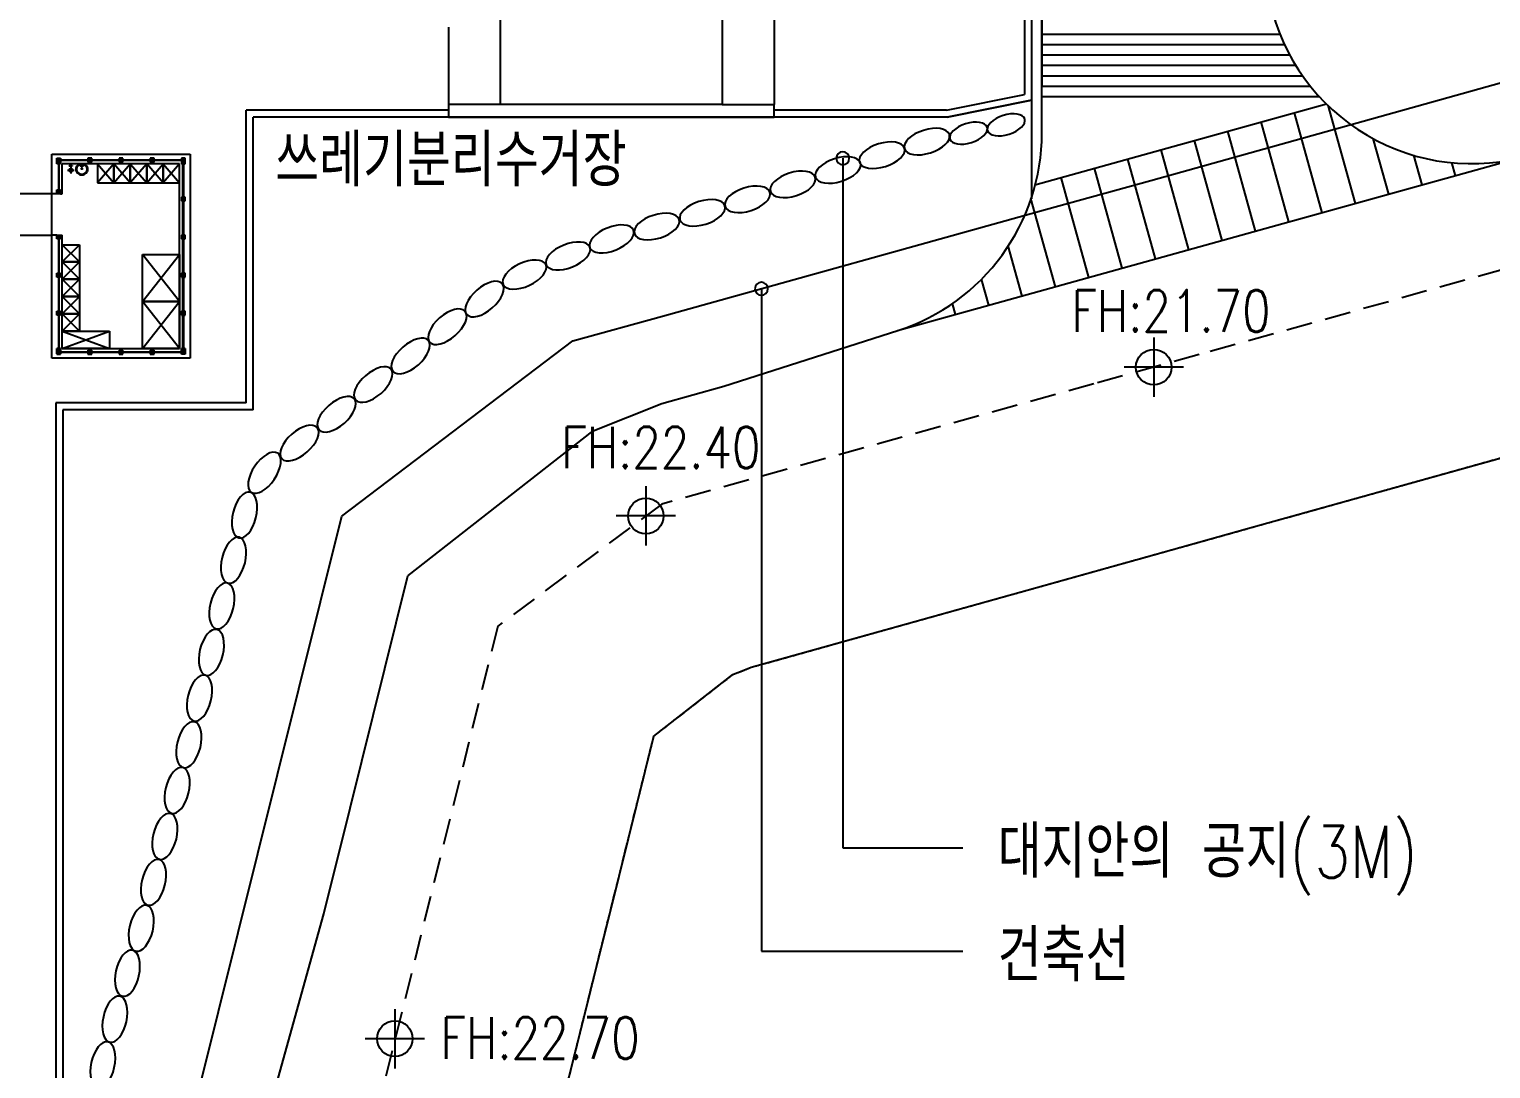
# Model space of a CAD drawing. Header units: millimetres. Extents: x 1145859089 to 1147511753, y -1047484727 to -1047247487.
# Drawn here: x 1146350803 to 1146393049, y -1047411618 to -1047381567 of the extents above; entities that cross this region are included whole.
import ezdxf
from ezdxf.xclip import XClip

# ---------------------------------------------------------------- set-up
doc = ezdxf.new("R2010")
doc.units = ezdxf.units.MM
doc.header["$LTSCALE"] = 100
doc.header["$MEASUREMENT"] = 0
doc.header["$XCLIPFRAME"] = 2
for name, pattern in [('CENTERX2', [4, 2.5, -0.5, 0.5, -0.5]), ('단지배치도$0$HID', [2.3, 1.5, -0.8]), ('단지배치도$0$PHANTOM', [2.5, 1.25, -0.25, 0.25, -0.25, 0.25, -0.25])]:
    doc.linetypes.add(name, pattern=pattern)
doc.layers.get('0').update_dxf_attribs({"linetype": 'CONTINUOUS'})
for name, color, linetype in [('L-지중매입', 3, 'CENTERX2'), ('XREF', 135, 'CONTINUOUS'), ('단지배치도$0$S240910', 33, 'CONTINUOUS'), ('단지배치도$0$W240910', 135, 'CONTINUOUS')]:
    doc.layers.add(name, color=color, linetype=linetype)
doc.styles.add('단지배치도$0$WS1', font='romans.shx', dxfattribs={"width": 0.8, "bigfont": 'whgtxt.shx'})

# ---------------------------------------------------------------- blocks, each defined once
blk = doc.blocks.new('단지배치도$0$zw$9902')
at = {"layer": '단지배치도$0$W240910'}
for p, q in [((102160, 2660, 0), (102160, -12370, 0)), ((103660, 2660, 0), (103660, -12370, 0)), ((110900, -8640, 1673713), (110900, -12088, 1673713)), ((95750, -12370, 0), (95750, -8880, 0)), ((111400, -13195), (111400, -9090)), ((94250, -10135, 0), (94250, -12370, 0)), ((114548, -14567), (129972, -10260)), ((111100, -11911), (111100, -15104)), ((88400, -21000), (88400, -12540)), ((95750, -12370, 0), (94250, -12370, 0)), ((94250, -12370, 0), (94250, -12740, 0)), ((102160, -12370, 0), (95750, -12370, 0)), ((102160, -12370, 0), (103660, -12370, 0)), ((103660, -12740, 0), (103660, -12370, 0)), ((88600, -21200), (88600, -12740)), ((94250, -12740, 0), (103660, -12740, 0)), ((82781, -19706, 0), (82781, -13806, 0)), ((82781, -13806, 0), (86781, -13806, 0)), ((82926, -14086, 0), (82926, -13926, 0)), ((82926, -13926, 0), (83036, -13926, 0)), ((82929, -14083, 0), (82929, -13929, 0)), ((82929, -13929, 0), (83033, -13929, 0)), ((83033, -13929, 0), (83033, -13966, 0)), ((83036, -13926, 0), (83036, -13969, 0)), ((83936, -13926, 0), (83826, -13926, 0)), ((83826, -13926, 0), (83826, -13969, 0)), ((83933, -13929, 0), (83829, -13929, 0)), ((83829, -13929, 0), (83829, -13966, 0)), ((83933, -13966, 0), (83933, -13929, 0)), ((83936, -13969, 0), (83936, -13926, 0)), ((84836, -13926, 0), (84726, -13926, 0)), ((84726, -13926, 0), (84726, -13969, 0)), ((84833, -13929, 0), (84729, -13929, 0)), ((84729, -13929, 0), (84729, -13966, 0)), ((84833, -13966, 0), (84833, -13929, 0)), ((84836, -13969, 0), (84836, -13926, 0)), ((85736, -13926, 0), (85626, -13926, 0)), ((85626, -13926, 0), (85626, -13969, 0)), ((85733, -13929, 0), (85629, -13929, 0)), ((85629, -13929, 0), (85629, -13966, 0)), ((85733, -13966, 0), (85733, -13929, 0)), ((85736, -13969, 0), (85736, -13926, 0)), ((86636, -13926, 0), (86526, -13926, 0)), ((86526, -13926, 0), (86526, -13969, 0)), ((86633, -13929, 0), (86529, -13929, 0)), ((86529, -13929, 0), (86529, -13966, 0)), ((86633, -14083, 0), (86633, -13929, 0)), ((86636, -14086, 0), (86636, -13926, 0)), ((86781, -13806, 0), (86781, -19706, 0)), ((105645, -13929), (105645, -33858)), ((82968, -14086, 0), (82926, -14086, 0)), ((82965, -14083, 0), (82929, -14083, 0)), ((83006, -13956, 0), (82956, -13956, 0)), ((82956, -13956, 0), (82956, -14056, 0)), ((82956, -14056, 0), (83006, -14056, 0)), ((83003, -13960, 0), (82959, -13960, 0)), ((82959, -13960, 0), (82959, -14053, 0)), ((82959, -14053, 0), (83003, -13960, 0)), ((82959, -13960, 0), (83003, -14053, 0)), ((82959, -14053, 0), (83003, -14053, 0)), ((82996, -14056, 0), (82965, -14056, 0)), ((82965, -14056, 0), (82965, -14083, 0)), ((82993, -14059, 0), (82968, -14059, 0)), ((82968, -14059, 0), (82968, -14086, 0)), ((82991, -14059, 0), (82971, -14059, 0)), ((82971, -14059, 0), (82971, -14868, 0)), ((82991, -14868, 0), (82991, -14059, 0)), ((82993, -14086, 0), (82993, -14059, 0)), ((83036, -14086, 0), (82993, -14086, 0)), ((82996, -14083, 0), (82996, -14056, 0)), ((83033, -14083, 0), (82996, -14083, 0)), ((83003, -14053, 0), (83003, -13960, 0)), ((83006, -14056, 0), (83006, -13956, 0)), ((83033, -13966, 0), (83006, -13966, 0)), ((83006, -13966, 0), (83006, -13997, 0)), ((83006, -13997, 0), (83033, -13997, 0)), ((83036, -13969, 0), (83009, -13969, 0)), ((83009, -13969, 0), (83009, -13994, 0)), ((83009, -13991, 0), (83009, -13971, 0)), ((83009, -13971, 0), (83853, -13971, 0)), ((83853, -13991, 0), (83009, -13991, 0)), ((83009, -13994, 0), (83036, -13994, 0)), ((83033, -13997, 0), (83033, -14083, 0)), ((83036, -13994, 0), (83036, -14086, 0)), ((86476, -14086, 0), (83086, -14086, 0)), ((83086, -14951, 0), (83086, -14086, 0)), ((83231, -14271, 0), (83431, -14271, 0)), ((83291, -14156, 0), (83291, -14136, 0)), ((83291, -14136, 0), (83316, -14136, 0)), ((83316, -14156, 0), (83291, -14156, 0)), ((83316, -14136, 0), (83316, -14086, 0)), ((83316, -14086, 0), (83346, -14086, 0)), ((83316, -14171, 0), (83316, -14156, 0)), ((83346, -14171, 0), (83316, -14171, 0)), ((83331, -14171, 0), (83331, -14371, 0)), ((83346, -14086, 0), (83346, -14136, 0)), ((83346, -14136, 0), (83371, -14136, 0)), ((83371, -14156, 0), (83346, -14156, 0)), ((83346, -14156, 0), (83346, -14171, 0)), ((83371, -14136, 0), (83371, -14156, 0)), ((83610, -14156, 0), (83610, -14136, 0)), ((83610, -14136, 0), (83635, -14136, 0)), ((83635, -14156, 0), (83610, -14156, 0)), ((83635, -14136, 0), (83635, -14086, 0)), ((83635, -14086, 0), (83665, -14086, 0)), ((83635, -14171, 0), (83635, -14156, 0)), ((83665, -14171, 0), (83635, -14171, 0)), ((83665, -14086, 0), (83665, -14136, 0)), ((83665, -14136, 0), (83690, -14136, 0)), ((83690, -14156, 0), (83665, -14156, 0)), ((83665, -14156, 0), (83665, -14171, 0)), ((83690, -14136, 0), (83690, -14156, 0)), ((83826, -13969, 0), (83853, -13969, 0)), ((83853, -13994, 0), (83826, -13994, 0)), ((83826, -13994, 0), (83826, -14036, 0)), ((83826, -14036, 0), (83936, -14036, 0)), ((83829, -13966, 0), (83856, -13966, 0)), ((83856, -13997, 0), (83829, -13997, 0)), ((83829, -13997, 0), (83829, -14033, 0)), ((83829, -14033, 0), (83933, -14033, 0)), ((83853, -13969, 0), (83853, -13994, 0)), ((83906, -13956, 0), (83856, -13956, 0)), ((83856, -13956, 0), (83856, -14006, 0)), ((83856, -13966, 0), (83856, -13997, 0)), ((83856, -14006, 0), (83906, -14006, 0)), ((83904, -13959, 0), (83858, -13959, 0)), ((83858, -13959, 0), (83858, -14004, 0)), ((83904, -14004, 0), (83858, -13959, 0)), ((83858, -14004, 0), (83904, -13959, 0)), ((83858, -14004, 0), (83904, -14004, 0)), ((83904, -14004, 0), (83904, -13959, 0)), ((83906, -14006, 0), (83906, -13956, 0)), ((83906, -13997, 0), (83906, -13966, 0)), ((83906, -13966, 0), (83933, -13966, 0)), ((83933, -13997, 0), (83906, -13997, 0)), ((83909, -13969, 0), (83936, -13969, 0)), ((83909, -13994, 0), (83909, -13969, 0)), ((83909, -13971, 0), (84753, -13971, 0)), ((84753, -13991, 0), (83909, -13991, 0)), ((83936, -13994, 0), (83909, -13994, 0)), ((83933, -14033, 0), (83933, -13997, 0)), ((83936, -14036, 0), (83936, -13994, 0)), ((84101, -14086, 0), (84101, -14636, 0)), ((84576, -14086, 0), (84101, -14086, 0)), ((84101, -14086, 0), (84576, -14636, 0)), ((84576, -14086, 0), (84101, -14636, 0)), ((84576, -14086, 0), (84576, -14636, 0)), ((85051, -14086, 0), (84576, -14086, 0)), ((84576, -14636, 0), (84576, -14086, 0)), ((84576, -14636, 0), (85051, -14086, 0)), ((85051, -14636, 0), (84576, -14086, 0)), ((84726, -13969, 0), (84753, -13969, 0)), ((84753, -13994, 0), (84726, -13994, 0)), ((84726, -13994, 0), (84726, -14036, 0)), ((84726, -14036, 0), (84836, -14036, 0)), ((84729, -13966, 0), (84756, -13966, 0)), ((84756, -13997, 0), (84729, -13997, 0)), ((84729, -13997, 0), (84729, -14033, 0)), ((84729, -14033, 0), (84833, -14033, 0)), ((84753, -13969, 0), (84753, -13994, 0)), ((84753, -13971, 0), (84753, -13991, 0)), ((84806, -13956, 0), (84756, -13956, 0)), ((84756, -13956, 0), (84756, -14006, 0)), ((84756, -13966, 0), (84756, -13997, 0)), ((84756, -14006, 0), (84806, -14006, 0)), ((84804, -13959, 0), (84758, -13959, 0)), ((84758, -13959, 0), (84758, -14004, 0)), ((84804, -14004, 0), (84758, -13959, 0)), ((84758, -14004, 0), (84804, -13959, 0)), ((84758, -14004, 0), (84804, -14004, 0)), ((84804, -14004, 0), (84804, -13959, 0)), ((84806, -14006, 0), (84806, -13956, 0)), ((84806, -13997, 0), (84806, -13966, 0)), ((84806, -13966, 0), (84833, -13966, 0)), ((84833, -13997, 0), (84806, -13997, 0)), ((84809, -13969, 0), (84836, -13969, 0)), ((84809, -13994, 0), (84809, -13969, 0)), ((84809, -13991, 0), (84809, -13971, 0)), ((84809, -13971, 0), (85653, -13971, 0)), ((85653, -13991, 0), (84809, -13991, 0)), ((84836, -13994, 0), (84809, -13994, 0)), ((84833, -14033, 0), (84833, -13997, 0)), ((84836, -14036, 0), (84836, -13994, 0)), ((85051, -14086, 0), (85051, -14636, 0)), ((85526, -14086, 0), (85051, -14086, 0)), ((85051, -14636, 0), (85051, -14086, 0)), ((85051, -14086, 0), (85526, -14636, 0)), ((85526, -14086, 0), (85051, -14636, 0)), ((85526, -14636, 0), (85526, -14086, 0)), ((85526, -14086, 0), (85526, -14636, 0)), ((86001, -14086, 0), (85526, -14086, 0)), ((85526, -14636, 0), (86001, -14086, 0)), ((86001, -14636, 0), (85526, -14086, 0)), ((85626, -13969, 0), (85653, -13969, 0)), ((85653, -13994, 0), (85626, -13994, 0)), ((85626, -13994, 0), (85626, -14036, 0)), ((85626, -14036, 0), (85736, -14036, 0)), ((85629, -13966, 0), (85656, -13966, 0)), ((85656, -13997, 0), (85629, -13997, 0)), ((85629, -13997, 0), (85629, -14033, 0)), ((85629, -14033, 0), (85733, -14033, 0)), ((85653, -13969, 0), (85653, -13994, 0)), ((85653, -13971, 0), (85653, -13991, 0)), ((85706, -13956, 0), (85656, -13956, 0)), ((85656, -13956, 0), (85656, -14006, 0)), ((85656, -13966, 0), (85656, -13997, 0)), ((85656, -14006, 0), (85706, -14006, 0)), ((85704, -13959, 0), (85658, -13959, 0)), ((85658, -13959, 0), (85658, -14004, 0)), ((85704, -14004, 0), (85658, -13959, 0)), ((85658, -14004, 0), (85704, -13959, 0)), ((85658, -14004, 0), (85704, -14004, 0)), ((85704, -14004, 0), (85704, -13959, 0)), ((85706, -14006, 0), (85706, -13956, 0)), ((85706, -13997, 0), (85706, -13966, 0)), ((85706, -13966, 0), (85733, -13966, 0)), ((85733, -13997, 0), (85706, -13997, 0)), ((85709, -13969, 0), (85736, -13969, 0)), ((85709, -13994, 0), (85709, -13969, 0)), ((85709, -13991, 0), (85709, -13971, 0)), ((85709, -13971, 0), (86553, -13971, 0)), ((86553, -13991, 0), (85709, -13991, 0)), ((85736, -13994, 0), (85709, -13994, 0)), ((85733, -14033, 0), (85733, -13997, 0)), ((85736, -14036, 0), (85736, -13994, 0)), ((86001, -14636, 0), (86001, -14086, 0)), ((86001, -14086, 0), (86001, -14636, 0)), ((86476, -14086, 0), (86001, -14086, 0)), ((86001, -14086, 0), (86476, -14636, 0)), ((86476, -14086, 0), (86001, -14636, 0)), ((86476, -19426, 0), (86476, -14086, 0)), ((86476, -14636, 0), (86476, -14086, 0)), ((86526, -13969, 0), (86553, -13969, 0)), ((86553, -13994, 0), (86526, -13994, 0)), ((86526, -13994, 0), (86526, -14086, 0)), ((86526, -14086, 0), (86568, -14086, 0)), ((86529, -13966, 0), (86556, -13966, 0)), ((86556, -13997, 0), (86529, -13997, 0)), ((86529, -13997, 0), (86529, -14083, 0)), ((86529, -14083, 0), (86565, -14083, 0)), ((86553, -13969, 0), (86553, -13994, 0)), ((86553, -13971, 0), (86553, -13991, 0)), ((86556, -14056, 0), (86556, -13956, 0)), ((86556, -13956, 0), (86606, -13956, 0)), ((86556, -13966, 0), (86556, -13997, 0)), ((86606, -14056, 0), (86556, -14056, 0)), ((86559, -14053, 0), (86559, -13960, 0)), ((86559, -13960, 0), (86603, -13960, 0)), ((86603, -14053, 0), (86559, -13960, 0)), ((86603, -13960, 0), (86559, -14053, 0)), ((86603, -14053, 0), (86559, -14053, 0)), ((86565, -14083, 0), (86565, -14056, 0)), ((86565, -14056, 0), (86596, -14056, 0)), ((86568, -14086, 0), (86568, -14059, 0)), ((86568, -14059, 0), (86593, -14059, 0)), ((86571, -14059, 0), (86591, -14059, 0)), ((86571, -15078, 0), (86571, -14059, 0)), ((86591, -14059, 0), (86591, -15078, 0)), ((86593, -14059, 0), (86593, -14086, 0)), ((86593, -14086, 0), (86636, -14086, 0)), ((86596, -14056, 0), (86596, -14083, 0)), ((86596, -14083, 0), (86633, -14083, 0)), ((86603, -13960, 0), (86603, -14053, 0)), ((86606, -13956, 0), (86606, -14056, 0)), ((84101, -14636, 0), (84576, -14636, 0)), ((84576, -14636, 0), (85051, -14636, 0)), ((85051, -14636, 0), (85526, -14636, 0)), ((85526, -14636, 0), (86001, -14636, 0)), ((86001, -14636, 0), (86476, -14636, 0)), ((111504, -15411), (114548, -14567)), ((82926, -14951, 0), (82781, -14951, 0)), ((82926, -14951, 0), (82926, -14841, 0)), ((82926, -14841, 0), (82968, -14841, 0)), ((82968, -14951, 0), (82926, -14951, 0)), ((82929, -14948, 0), (82929, -14844, 0)), ((82929, -14844, 0), (82965, -14844, 0)), ((82965, -14948, 0), (82929, -14948, 0)), ((82956, -14921, 0), (82956, -14871, 0)), ((82956, -14871, 0), (83006, -14871, 0)), ((83006, -14921, 0), (82956, -14921, 0)), ((82958, -14919, 0), (82958, -14874, 0)), ((82958, -14874, 0), (83004, -14874, 0)), ((83004, -14919, 0), (82958, -14874, 0)), ((83004, -14874, 0), (82958, -14919, 0)), ((83004, -14919, 0), (82958, -14919, 0)), ((82965, -14844, 0), (82965, -14871, 0)), ((82965, -14871, 0), (82996, -14871, 0)), ((82996, -14948, 0), (82965, -14948, 0)), ((82968, -14841, 0), (82968, -14868, 0)), ((82968, -14868, 0), (82993, -14868, 0)), ((82993, -14951, 0), (82968, -14951, 0)), ((82971, -14868, 0), (82991, -14868, 0)), ((82993, -14868, 0), (82993, -14841, 0)), ((82993, -14841, 0), (83036, -14841, 0)), ((83036, -14951, 0), (82993, -14951, 0)), ((82996, -14871, 0), (82996, -14844, 0)), ((82996, -14844, 0), (83033, -14844, 0)), ((83033, -14948, 0), (82996, -14948, 0)), ((83004, -14874, 0), (83004, -14919, 0)), ((83006, -14871, 0), (83006, -14921, 0)), ((83033, -14844, 0), (83033, -14948, 0)), ((83036, -14841, 0), (83036, -14951, 0)), ((83036, -14951, 0), (83086, -14951, 0)), ((86568, -15051, 0), (86526, -15051, 0)), ((86526, -15051, 0), (86526, -15161, 0)), ((86526, -15161, 0), (86568, -15161, 0)), ((86565, -15054, 0), (86529, -15054, 0)), ((86529, -15054, 0), (86529, -15158, 0)), ((86529, -15158, 0), (86565, -15158, 0)), ((86606, -15081, 0), (86556, -15081, 0)), ((86556, -15081, 0), (86556, -15131, 0)), ((86556, -15131, 0), (86606, -15131, 0)), ((86604, -15084, 0), (86558, -15084, 0)), ((86558, -15084, 0), (86558, -15129, 0)), ((86558, -15129, 0), (86604, -15084, 0)), ((86558, -15084, 0), (86604, -15129, 0)), ((86558, -15129, 0), (86604, -15129, 0)), ((86565, -15081, 0), (86565, -15054, 0)), ((86596, -15081, 0), (86565, -15081, 0)), ((86565, -15158, 0), (86565, -15131, 0)), ((86565, -15131, 0), (86596, -15131, 0)), ((86568, -15078, 0), (86568, -15051, 0)), ((86593, -15078, 0), (86568, -15078, 0)), ((86568, -15161, 0), (86568, -15134, 0)), ((86568, -15134, 0), (86593, -15134, 0)), ((86591, -15078, 0), (86571, -15078, 0)), ((86571, -15134, 0), (86591, -15134, 0)), ((86571, -16178, 0), (86571, -15134, 0)), ((86591, -15134, 0), (86591, -16178, 0)), ((86636, -15051, 0), (86593, -15051, 0)), ((86593, -15051, 0), (86593, -15078, 0)), ((86593, -15134, 0), (86593, -15161, 0)), ((86593, -15161, 0), (86636, -15161, 0)), ((86633, -15054, 0), (86596, -15054, 0)), ((86596, -15054, 0), (86596, -15081, 0)), ((86596, -15131, 0), (86596, -15158, 0)), ((86596, -15158, 0), (86633, -15158, 0)), ((86604, -15129, 0), (86604, -15084, 0)), ((86606, -15131, 0), (86606, -15081, 0)), ((86633, -15158, 0), (86633, -15054, 0)), ((86636, -15161, 0), (86636, -15051, 0)), ((100438, -18494), (111504, -15411)), ((82926, -16151, 0), (82781, -16151, 0)), ((82926, -16261, 0), (82926, -16151, 0)), ((82926, -16151, 0), (82968, -16151, 0)), ((82968, -16261, 0), (82926, -16261, 0)), ((82929, -16258, 0), (82929, -16154, 0)), ((82929, -16154, 0), (82965, -16154, 0)), ((82965, -16258, 0), (82929, -16258, 0)), ((82956, -16231, 0), (82956, -16181, 0)), ((82956, -16181, 0), (83006, -16181, 0)), ((83006, -16231, 0), (82956, -16231, 0)), ((82958, -16229, 0), (82958, -16184, 0)), ((82958, -16184, 0), (83004, -16184, 0)), ((83004, -16229, 0), (82958, -16184, 0)), ((83004, -16184, 0), (82958, -16229, 0)), ((83004, -16229, 0), (82958, -16229, 0)), ((82965, -16154, 0), (82996, -16154, 0)), ((82996, -16231, 0), (82965, -16231, 0)), ((82965, -16231, 0), (82965, -16258, 0)), ((82968, -16151, 0), (82993, -16151, 0)), ((82968, -16234, 0), (82968, -16261, 0)), ((82993, -16234, 0), (82968, -16234, 0)), ((82991, -16234, 0), (82971, -16234, 0)), ((82971, -16234, 0), (82971, -17278, 0)), ((82991, -17278, 0), (82991, -16234, 0)), ((82993, -16151, 0), (83036, -16151, 0)), ((82993, -16261, 0), (82993, -16234, 0)), ((83036, -16261, 0), (82993, -16261, 0)), ((82996, -16154, 0), (83033, -16154, 0)), ((82996, -16258, 0), (82996, -16231, 0)), ((83033, -16258, 0), (82996, -16258, 0)), ((83004, -16184, 0), (83004, -16229, 0)), ((83006, -16181, 0), (83006, -16231, 0)), ((83033, -16154, 0), (83033, -16258, 0)), ((83036, -16151, 0), (83036, -16261, 0)), ((83036, -16151, 0), (83086, -16151, 0)), ((83086, -19426, 0), (83086, -16151, 0)), ((83086, -16926, 0), (83086, -16426, 0)), ((83086, -16426, 0), (83586, -16426, 0)), ((83086, -16426, 0), (83586, -16926, 0)), ((83086, -16926, 0), (83586, -16426, 0)), ((83586, -16426, 0), (83586, -16926, 0)), ((86568, -16151, 0), (86526, -16151, 0)), ((86526, -16151, 0), (86526, -16261, 0)), ((86526, -16261, 0), (86568, -16261, 0)), ((86565, -16154, 0), (86529, -16154, 0)), ((86529, -16154, 0), (86529, -16258, 0)), ((86529, -16258, 0), (86565, -16258, 0)), ((86606, -16181, 0), (86556, -16181, 0)), ((86556, -16181, 0), (86556, -16231, 0)), ((86556, -16231, 0), (86606, -16231, 0)), ((86604, -16184, 0), (86558, -16184, 0)), ((86558, -16184, 0), (86558, -16229, 0)), ((86558, -16229, 0), (86604, -16184, 0)), ((86558, -16184, 0), (86604, -16229, 0)), ((86558, -16229, 0), (86604, -16229, 0)), ((86565, -16181, 0), (86565, -16154, 0)), ((86596, -16181, 0), (86565, -16181, 0)), ((86565, -16258, 0), (86565, -16231, 0)), ((86565, -16231, 0), (86596, -16231, 0)), ((86568, -16178, 0), (86568, -16151, 0)), ((86593, -16178, 0), (86568, -16178, 0)), ((86568, -16261, 0), (86568, -16234, 0)), ((86568, -16234, 0), (86593, -16234, 0)), ((86591, -16178, 0), (86571, -16178, 0)), ((86571, -16234, 0), (86591, -16234, 0)), ((86571, -17278, 0), (86571, -16234, 0)), ((86591, -16234, 0), (86591, -17278, 0)), ((86636, -16151, 0), (86593, -16151, 0)), ((86593, -16151, 0), (86593, -16178, 0)), ((86593, -16234, 0), (86593, -16261, 0)), ((86593, -16261, 0), (86636, -16261, 0)), ((86633, -16154, 0), (86596, -16154, 0)), ((86596, -16154, 0), (86596, -16181, 0)), ((86596, -16231, 0), (86596, -16258, 0)), ((86596, -16258, 0), (86633, -16258, 0)), ((86604, -16229, 0), (86604, -16184, 0)), ((86606, -16231, 0), (86606, -16181, 0)), ((86633, -16258, 0), (86633, -16154, 0)), ((86636, -16261, 0), (86636, -16151, 0)), ((85406, -16706, 0), (86476, -16706, 0)), ((85406, -18066, 0), (85406, -16706, 0)), ((86476, -16706, 0), (86476, -18066, 0)), ((82926, -17361, 0), (82926, -17251, 0)), ((82926, -17251, 0), (82968, -17251, 0)), ((82929, -17358, 0), (82929, -17254, 0)), ((82929, -17254, 0), (82965, -17254, 0)), ((82956, -17331, 0), (82956, -17281, 0)), ((82956, -17281, 0), (83006, -17281, 0)), ((82958, -17329, 0), (82958, -17284, 0)), ((82958, -17284, 0), (83004, -17284, 0)), ((83004, -17329, 0), (82958, -17284, 0)), ((83004, -17284, 0), (82958, -17329, 0)), ((82965, -17254, 0), (82965, -17281, 0)), ((82965, -17281, 0), (82996, -17281, 0)), ((82968, -17251, 0), (82968, -17278, 0)), ((82968, -17278, 0), (82993, -17278, 0)), ((82971, -17278, 0), (82991, -17278, 0)), ((82993, -17278, 0), (82993, -17251, 0)), ((82993, -17251, 0), (83036, -17251, 0)), ((82996, -17281, 0), (82996, -17254, 0)), ((82996, -17254, 0), (83033, -17254, 0)), ((83004, -17284, 0), (83004, -17329, 0)), ((83006, -17281, 0), (83006, -17331, 0)), ((83033, -17254, 0), (83033, -17358, 0)), ((83036, -17251, 0), (83036, -17361, 0)), ((83586, -16926, 0), (83086, -16926, 0)), ((83086, -17426, 0), (83086, -16926, 0)), ((83086, -16926, 0), (83586, -16926, 0)), ((83586, -16926, 0), (83086, -17426, 0)), ((83586, -17426, 0), (83086, -16926, 0)), ((83586, -16926, 0), (83586, -17426, 0)), ((86568, -17251, 0), (86526, -17251, 0)), ((86526, -17251, 0), (86526, -17361, 0)), ((86565, -17254, 0), (86529, -17254, 0)), ((86529, -17254, 0), (86529, -17358, 0)), ((86606, -17281, 0), (86556, -17281, 0)), ((86556, -17281, 0), (86556, -17331, 0)), ((86604, -17284, 0), (86558, -17284, 0)), ((86558, -17284, 0), (86558, -17329, 0)), ((86558, -17329, 0), (86604, -17284, 0)), ((86558, -17284, 0), (86604, -17329, 0)), ((86565, -17281, 0), (86565, -17254, 0)), ((86596, -17281, 0), (86565, -17281, 0)), ((86568, -17278, 0), (86568, -17251, 0)), ((86593, -17278, 0), (86568, -17278, 0)), ((86591, -17278, 0), (86571, -17278, 0)), ((86636, -17251, 0), (86593, -17251, 0)), ((86593, -17251, 0), (86593, -17278, 0)), ((86633, -17254, 0), (86596, -17254, 0)), ((86596, -17254, 0), (86596, -17281, 0)), ((86604, -17329, 0), (86604, -17284, 0)), ((86606, -17331, 0), (86606, -17281, 0)), ((86633, -17358, 0), (86633, -17254, 0)), ((86636, -17361, 0), (86636, -17251, 0)), ((82968, -17361, 0), (82926, -17361, 0)), ((82965, -17358, 0), (82929, -17358, 0)), ((83006, -17331, 0), (82956, -17331, 0)), ((83004, -17329, 0), (82958, -17329, 0)), ((82996, -17331, 0), (82965, -17331, 0)), ((82965, -17331, 0), (82965, -17358, 0)), ((82968, -17334, 0), (82968, -17361, 0)), ((82993, -17334, 0), (82968, -17334, 0)), ((82991, -17334, 0), (82971, -17334, 0)), ((82971, -17334, 0), (82971, -18378, 0)), ((82991, -18378, 0), (82991, -17334, 0)), ((82993, -17361, 0), (82993, -17334, 0)), ((83036, -17361, 0), (82993, -17361, 0)), ((82996, -17358, 0), (82996, -17331, 0)), ((83033, -17358, 0), (82996, -17358, 0)), ((83586, -17426, 0), (83086, -17426, 0)), ((83086, -17926, 0), (83086, -17426, 0)), ((83086, -17426, 0), (83586, -17426, 0)), ((83086, -17426, 0), (83586, -17926, 0)), ((83086, -17926, 0), (83586, -17426, 0)), ((83586, -17426, 0), (83586, -17926, 0)), ((86526, -17361, 0), (86568, -17361, 0)), ((86529, -17358, 0), (86565, -17358, 0)), ((86556, -17331, 0), (86606, -17331, 0)), ((86558, -17329, 0), (86604, -17329, 0)), ((86565, -17358, 0), (86565, -17331, 0)), ((86565, -17331, 0), (86596, -17331, 0)), ((86568, -17361, 0), (86568, -17334, 0)), ((86568, -17334, 0), (86593, -17334, 0)), ((86571, -17334, 0), (86591, -17334, 0)), ((86571, -18378, 0), (86571, -17334, 0)), ((86591, -17334, 0), (86591, -18378, 0)), ((86593, -17334, 0), (86593, -17361, 0)), ((86593, -17361, 0), (86636, -17361, 0)), ((86596, -17331, 0), (86596, -17358, 0)), ((86596, -17358, 0), (86633, -17358, 0)), ((103292, -17699), (103292, -36845)), ((83586, -17926, 0), (83086, -17926, 0)), ((83086, -18426, 0), (83086, -17926, 0)), ((83086, -17926, 0), (83586, -17926, 0)), ((83586, -17926, 0), (83086, -18426, 0)), ((83586, -18426, 0), (83086, -17926, 0)), ((83586, -17926, 0), (83586, -18426, 0)), ((86476, -18066, 0), (85406, -18066, 0)), ((85406, -18066, 0), (86476, -18066, 0)), ((85406, -19426, 0), (85406, -18066, 0)), ((86476, -18066, 0), (86476, -19426, 0)), ((82926, -18461, 0), (82926, -18351, 0)), ((82926, -18351, 0), (82968, -18351, 0)), ((82968, -18461, 0), (82926, -18461, 0)), ((82929, -18458, 0), (82929, -18354, 0)), ((82929, -18354, 0), (82965, -18354, 0)), ((82965, -18458, 0), (82929, -18458, 0)), ((82956, -18431, 0), (82956, -18381, 0)), ((82956, -18381, 0), (83006, -18381, 0)), ((83006, -18431, 0), (82956, -18431, 0)), ((82958, -18429, 0), (82958, -18384, 0)), ((82958, -18384, 0), (83004, -18384, 0)), ((83004, -18429, 0), (82958, -18384, 0)), ((83004, -18384, 0), (82958, -18429, 0)), ((83004, -18429, 0), (82958, -18429, 0)), ((82965, -18354, 0), (82965, -18381, 0)), ((82965, -18381, 0), (82996, -18381, 0)), ((82996, -18431, 0), (82965, -18431, 0)), ((82965, -18431, 0), (82965, -18458, 0)), ((82968, -18351, 0), (82968, -18378, 0)), ((82968, -18378, 0), (82993, -18378, 0)), ((82968, -18434, 0), (82968, -18461, 0)), ((82993, -18434, 0), (82968, -18434, 0)), ((82971, -18378, 0), (82991, -18378, 0)), ((82991, -18434, 0), (82971, -18434, 0)), ((82971, -18434, 0), (82971, -19448, 0)), ((82991, -19448, 0), (82991, -18434, 0)), ((82993, -18378, 0), (82993, -18351, 0)), ((82993, -18351, 0), (83036, -18351, 0)), ((82993, -18461, 0), (82993, -18434, 0)), ((83036, -18461, 0), (82993, -18461, 0)), ((82996, -18381, 0), (82996, -18354, 0)), ((82996, -18354, 0), (83033, -18354, 0)), ((82996, -18458, 0), (82996, -18431, 0)), ((83033, -18458, 0), (82996, -18458, 0)), ((83004, -18384, 0), (83004, -18429, 0)), ((83006, -18381, 0), (83006, -18431, 0)), ((83033, -18354, 0), (83033, -18458, 0)), ((83036, -18351, 0), (83036, -18461, 0)), ((83586, -18426, 0), (83086, -18426, 0)), ((83086, -18926, 0), (83086, -18426, 0)), ((83086, -18426, 0), (83586, -18426, 0)), ((83086, -18426, 0), (83586, -18926, 0)), ((83086, -18926, 0), (83586, -18426, 0)), ((83586, -18426, 0), (83586, -18926, 0)), ((86568, -18351, 0), (86526, -18351, 0)), ((86526, -18351, 0), (86526, -18461, 0)), ((86526, -18461, 0), (86568, -18461, 0)), ((86565, -18354, 0), (86529, -18354, 0)), ((86529, -18354, 0), (86529, -18458, 0)), ((86529, -18458, 0), (86565, -18458, 0)), ((86606, -18381, 0), (86556, -18381, 0)), ((86556, -18381, 0), (86556, -18431, 0)), ((86556, -18431, 0), (86606, -18431, 0)), ((86604, -18384, 0), (86558, -18384, 0)), ((86558, -18384, 0), (86558, -18429, 0)), ((86558, -18429, 0), (86604, -18384, 0)), ((86558, -18384, 0), (86604, -18429, 0)), ((86558, -18429, 0), (86604, -18429, 0)), ((86565, -18381, 0), (86565, -18354, 0)), ((86596, -18381, 0), (86565, -18381, 0)), ((86565, -18458, 0), (86565, -18431, 0)), ((86565, -18431, 0), (86596, -18431, 0)), ((86568, -18378, 0), (86568, -18351, 0)), ((86593, -18378, 0), (86568, -18378, 0)), ((86568, -18461, 0), (86568, -18434, 0)), ((86568, -18434, 0), (86593, -18434, 0)), ((86591, -18378, 0), (86571, -18378, 0)), ((86571, -18434, 0), (86591, -18434, 0)), ((86571, -19448, 0), (86571, -18434, 0)), ((86591, -18434, 0), (86591, -19448, 0)), ((86636, -18351, 0), (86593, -18351, 0)), ((86593, -18351, 0), (86593, -18378, 0)), ((86593, -18434, 0), (86593, -18461, 0)), ((86593, -18461, 0), (86636, -18461, 0)), ((86633, -18354, 0), (86596, -18354, 0)), ((86596, -18354, 0), (86596, -18381, 0)), ((86596, -18431, 0), (86596, -18458, 0)), ((86596, -18458, 0), (86633, -18458, 0)), ((86604, -18429, 0), (86604, -18384, 0)), ((86606, -18431, 0), (86606, -18381, 0)), ((86633, -18458, 0), (86633, -18354, 0)), ((86636, -18461, 0), (86636, -18351, 0)), ((97838, -19202), (100438, -18494)), ((83586, -18926, 0), (83086, -18926, 0)), ((83086, -19426, 0), (83086, -18926, 0)), ((83086, -18926, 0), (84446, -18926, 0)), ((84446, -18926, 0), (84446, -19426, 0)), ((102208, -20519), (107232, -18908)), ((82968, -19426, 0), (82926, -19426, 0)), ((82926, -19426, 0), (82926, -19586, 0)), ((82929, -19583, 0), (82929, -19429, 0)), ((82929, -19429, 0), (82965, -19429, 0)), ((82965, -19429, 0), (82965, -19456, 0)), ((82968, -19453, 0), (82968, -19426, 0)), ((83036, -19426, 0), (82993, -19426, 0)), ((82993, -19426, 0), (82993, -19453, 0)), ((82996, -19456, 0), (82996, -19429, 0)), ((82996, -19429, 0), (83033, -19429, 0)), ((83033, -19429, 0), (83033, -19516, 0)), ((83036, -19519, 0), (83036, -19426, 0)), ((83086, -19426, 0), (86476, -19426, 0)), ((84446, -19426, 0), (83086, -19426, 0)), ((86476, -19426, 0), (85406, -19426, 0)), ((86526, -19519, 0), (86526, -19426, 0)), ((86526, -19426, 0), (86568, -19426, 0)), ((86565, -19429, 0), (86529, -19429, 0)), ((86529, -19429, 0), (86529, -19516, 0)), ((86565, -19456, 0), (86565, -19429, 0)), ((86568, -19426, 0), (86568, -19453, 0)), ((86593, -19453, 0), (86593, -19426, 0)), ((86593, -19426, 0), (86636, -19426, 0)), ((86633, -19429, 0), (86596, -19429, 0)), ((86596, -19429, 0), (86596, -19456, 0)), ((86633, -19583, 0), (86633, -19429, 0)), ((86636, -19426, 0), (86636, -19586, 0)), ((91163, -24270), (97838, -19202)), ((114633, -19109), (114633, -20823)), ((86781, -19706, 0), (82781, -19706, 0)), ((82926, -19586, 0), (83036, -19586, 0)), ((83033, -19583, 0), (82929, -19583, 0)), ((82956, -19556, 0), (82956, -19456, 0)), ((82956, -19456, 0), (83006, -19456, 0)), ((83006, -19556, 0), (82956, -19556, 0)), ((82959, -19553, 0), (82959, -19460, 0)), ((82959, -19460, 0), (83003, -19460, 0)), ((82959, -19460, 0), (83003, -19553, 0)), ((82959, -19553, 0), (83003, -19460, 0)), ((83003, -19553, 0), (82959, -19553, 0)), ((82965, -19456, 0), (82996, -19456, 0)), ((82993, -19453, 0), (82968, -19453, 0)), ((82971, -19448, 0), (82991, -19448, 0)), ((83003, -19460, 0), (83003, -19553, 0)), ((83006, -19456, 0), (83006, -19556, 0)), ((83033, -19516, 0), (83006, -19516, 0)), ((83006, -19516, 0), (83006, -19547, 0)), ((83006, -19547, 0), (83033, -19547, 0)), ((83009, -19544, 0), (83009, -19519, 0)), ((83009, -19519, 0), (83036, -19519, 0)), ((83009, -19541, 0), (83009, -19521, 0)), ((83009, -19521, 0), (83853, -19521, 0)), ((83853, -19541, 0), (83009, -19541, 0)), ((83036, -19544, 0), (83009, -19544, 0)), ((83033, -19547, 0), (83033, -19583, 0)), ((83036, -19586, 0), (83036, -19544, 0)), ((83936, -19476, 0), (83826, -19476, 0)), ((83826, -19476, 0), (83826, -19519, 0)), ((83826, -19519, 0), (83853, -19519, 0)), ((83853, -19544, 0), (83826, -19544, 0)), ((83826, -19544, 0), (83826, -19586, 0)), ((83826, -19586, 0), (83936, -19586, 0)), ((83933, -19479, 0), (83829, -19479, 0)), ((83829, -19479, 0), (83829, -19516, 0)), ((83829, -19516, 0), (83856, -19516, 0)), ((83856, -19547, 0), (83829, -19547, 0)), ((83829, -19547, 0), (83829, -19583, 0)), ((83829, -19583, 0), (83933, -19583, 0)), ((83853, -19519, 0), (83853, -19544, 0)), ((83906, -19506, 0), (83856, -19506, 0)), ((83856, -19506, 0), (83856, -19556, 0)), ((83856, -19516, 0), (83856, -19547, 0)), ((83856, -19556, 0), (83906, -19556, 0)), ((83904, -19509, 0), (83858, -19509, 0)), ((83858, -19509, 0), (83858, -19554, 0)), ((83904, -19554, 0), (83858, -19509, 0)), ((83858, -19554, 0), (83904, -19509, 0)), ((83858, -19554, 0), (83904, -19554, 0)), ((83904, -19554, 0), (83904, -19509, 0)), ((83906, -19556, 0), (83906, -19506, 0)), ((83906, -19547, 0), (83906, -19516, 0)), ((83906, -19516, 0), (83933, -19516, 0)), ((83933, -19547, 0), (83906, -19547, 0)), ((83909, -19519, 0), (83936, -19519, 0)), ((83909, -19544, 0), (83909, -19519, 0)), ((83909, -19521, 0), (84753, -19521, 0)), ((84753, -19541, 0), (83909, -19541, 0)), ((83936, -19544, 0), (83909, -19544, 0)), ((83933, -19516, 0), (83933, -19479, 0)), ((83933, -19583, 0), (83933, -19547, 0)), ((83936, -19519, 0), (83936, -19476, 0)), ((83936, -19586, 0), (83936, -19544, 0)), ((84836, -19476, 0), (84726, -19476, 0)), ((84726, -19476, 0), (84726, -19519, 0)), ((84726, -19519, 0), (84753, -19519, 0)), ((84753, -19544, 0), (84726, -19544, 0)), ((84726, -19544, 0), (84726, -19586, 0)), ((84726, -19586, 0), (84836, -19586, 0)), ((84833, -19479, 0), (84729, -19479, 0)), ((84729, -19479, 0), (84729, -19516, 0)), ((84729, -19516, 0), (84756, -19516, 0)), ((84756, -19547, 0), (84729, -19547, 0)), ((84729, -19547, 0), (84729, -19583, 0)), ((84729, -19583, 0), (84833, -19583, 0)), ((84753, -19519, 0), (84753, -19544, 0)), ((84753, -19521, 0), (84753, -19541, 0)), ((84806, -19506, 0), (84756, -19506, 0)), ((84756, -19506, 0), (84756, -19556, 0)), ((84756, -19516, 0), (84756, -19547, 0)), ((84756, -19556, 0), (84806, -19556, 0)), ((84804, -19509, 0), (84758, -19509, 0)), ((84758, -19509, 0), (84758, -19554, 0)), ((84804, -19554, 0), (84758, -19509, 0)), ((84758, -19554, 0), (84804, -19509, 0)), ((84758, -19554, 0), (84804, -19554, 0)), ((84804, -19554, 0), (84804, -19509, 0)), ((84806, -19556, 0), (84806, -19506, 0)), ((84806, -19547, 0), (84806, -19516, 0)), ((84806, -19516, 0), (84833, -19516, 0)), ((84833, -19547, 0), (84806, -19547, 0)), ((84809, -19519, 0), (84836, -19519, 0)), ((84809, -19544, 0), (84809, -19519, 0)), ((84809, -19541, 0), (84809, -19521, 0)), ((84809, -19521, 0), (85653, -19521, 0)), ((85653, -19541, 0), (84809, -19541, 0)), ((84836, -19544, 0), (84809, -19544, 0)), ((84833, -19516, 0), (84833, -19479, 0)), ((84833, -19583, 0), (84833, -19547, 0)), ((84836, -19519, 0), (84836, -19476, 0)), ((84836, -19586, 0), (84836, -19544, 0)), ((85736, -19476, 0), (85626, -19476, 0)), ((85626, -19476, 0), (85626, -19519, 0)), ((85626, -19519, 0), (85653, -19519, 0)), ((85653, -19544, 0), (85626, -19544, 0)), ((85626, -19544, 0), (85626, -19586, 0)), ((85626, -19586, 0), (85736, -19586, 0)), ((85733, -19479, 0), (85629, -19479, 0)), ((85629, -19479, 0), (85629, -19516, 0)), ((85629, -19516, 0), (85656, -19516, 0)), ((85656, -19547, 0), (85629, -19547, 0)), ((85629, -19547, 0), (85629, -19583, 0)), ((85629, -19583, 0), (85733, -19583, 0)), ((85653, -19519, 0), (85653, -19544, 0)), ((85653, -19521, 0), (85653, -19541, 0)), ((85706, -19506, 0), (85656, -19506, 0)), ((85656, -19506, 0), (85656, -19556, 0)), ((85656, -19516, 0), (85656, -19547, 0)), ((85656, -19556, 0), (85706, -19556, 0)), ((85704, -19509, 0), (85658, -19509, 0)), ((85658, -19509, 0), (85658, -19554, 0)), ((85704, -19554, 0), (85658, -19509, 0)), ((85658, -19554, 0), (85704, -19509, 0)), ((85658, -19554, 0), (85704, -19554, 0)), ((85704, -19554, 0), (85704, -19509, 0)), ((85706, -19556, 0), (85706, -19506, 0)), ((85706, -19547, 0), (85706, -19516, 0)), ((85706, -19516, 0), (85733, -19516, 0)), ((85733, -19547, 0), (85706, -19547, 0)), ((85709, -19519, 0), (85736, -19519, 0)), ((85709, -19544, 0), (85709, -19519, 0)), ((85709, -19541, 0), (85709, -19521, 0)), ((85709, -19521, 0), (86553, -19521, 0)), ((86553, -19541, 0), (85709, -19541, 0)), ((85736, -19544, 0), (85709, -19544, 0)), ((85733, -19516, 0), (85733, -19479, 0)), ((85733, -19583, 0), (85733, -19547, 0)), ((85736, -19519, 0), (85736, -19476, 0)), ((85736, -19586, 0), (85736, -19544, 0)), ((86553, -19519, 0), (86526, -19519, 0)), ((86526, -19544, 0), (86553, -19544, 0)), ((86526, -19586, 0), (86526, -19544, 0)), ((86636, -19586, 0), (86526, -19586, 0)), ((86529, -19516, 0), (86556, -19516, 0)), ((86529, -19547, 0), (86529, -19583, 0)), ((86556, -19547, 0), (86529, -19547, 0)), ((86529, -19583, 0), (86633, -19583, 0)), ((86553, -19544, 0), (86553, -19519, 0)), ((86553, -19521, 0), (86553, -19541, 0)), ((86556, -19456, 0), (86556, -19556, 0)), ((86606, -19456, 0), (86556, -19456, 0)), ((86556, -19516, 0), (86556, -19547, 0)), ((86556, -19556, 0), (86606, -19556, 0)), ((86559, -19460, 0), (86559, -19553, 0)), ((86603, -19460, 0), (86559, -19460, 0)), ((86603, -19460, 0), (86559, -19553, 0)), ((86603, -19553, 0), (86559, -19460, 0)), ((86559, -19553, 0), (86603, -19553, 0)), ((86596, -19456, 0), (86565, -19456, 0)), ((86568, -19453, 0), (86593, -19453, 0)), ((86591, -19448, 0), (86571, -19448, 0)), ((86603, -19553, 0), (86603, -19460, 0)), ((86606, -19556, 0), (86606, -19456, 0)), ((115490, -19966), (113775, -19966)), ((100419, -21019), (102208, -20519)), ((82901, -21000, 1673713), (82901, -43151, 1673713)), ((98433, -21811), (100419, -21019)), ((83101, -21200, 1673713), (83101, -43178, 1673713)), ((93076, -25997), (98433, -21811)), ((99951, -23411), (99951, -25126)), ((89305, -31741), (91163, -24270)), ((100808, -24268), (99094, -24268)), ((91405, -32719), (93076, -25997)), ((87031, -40875), (89305, -31741)), ((90646, -35773), (91405, -32719)), ((105645, -33858), (109116, -33858)), ((89055, -41502), (90646, -35773)), ((103292, -36845), (109116, -36845)), ((92696, -38522), (92696, -40236)), ((93554, -39379), (91839, -39379))]:
    blk.add_line(p, q, dxfattribs=at)
at = {"layer": '단지배치도$0$W240910', "ltscale": 5}
for p, q in [((111100, -9090, 0), (111100, -12252, 0)), ((108640, -12540, 0), (110900, -12088, 0)), ((94250, -12540, 0), (88400, -12540, 0)), ((108640, -12540, 0), (103660, -12540, 0)), ((111100, -12252, 0), (108660, -12740, 0)), ((108660, -12740, 0), (111100, -12252, 0)), ((108660, -12740, 0), (88604, -12740, 0)), ((88400, -21000), (82901, -21000)), ((88600, -21200), (83101, -21200))]:
    blk.add_line(p, q, dxfattribs=at)
at = {"layer": '단지배치도$0$W240910', "ltscale": 10}
for p, q in [((111400, -9090), (111400, -11854)), ((82781, -14951, 0), (81781, -14951, 0)), ((81781, -16151, 0), (82781, -16151, 0)), ((117342, -24634), (132794, -20316)), ((114292, -25487), (117342, -24634)), ((102993, -28643), (114292, -25487)), ((102467, -28853), (102993, -28643)), ((100183, -30637), (102467, -28853)), ((99177, -34683), (100183, -30637)), ((96910, -43806), (99177, -34683))]:
    blk.add_line(p, q, dxfattribs=at)
at = {"layer": '단지배치도$0$W240910', "ltscale": 2}
for p, q in [((111400, -10340), (118279, -10340)), ((111400, -10640), (118409, -10640)), ((111400, -10940), (118559, -10940)), ((111400, -11240), (118730, -11240)), ((111400, -11540), (118926, -11540)), ((111400, -11840), (119149, -11840)), ((111400, -12140), (119404, -12140))]:
    blk.add_line(p, q, dxfattribs=at)
at = {"layer": '단지배치도$0$W240910', "linetype": 'Continuous', "ltscale": 0.2}
for p, q in [((111201, -14693), (119630, -12352)), ((119501, -15501), (118699, -12611)), ((120465, -15234), (119677, -12396)), ((118538, -15769), (117735, -12878)), ((116611, -16304), (115808, -13414)), ((117574, -16037), (116771, -13146)), ((121428, -14966), (120980, -13352)), ((107224, -18911), (125408, -13861)), ((115647, -16572), (114844, -13681)), ((122392, -14699), (122152, -13836)), ((113720, -17107), (112917, -14216)), ((114684, -16839), (113881, -13949)), ((123355, -14431), (123249, -14049)), ((112756, -17374), (111954, -14484)), ((111793, -17642), (111084, -15090)), ((110829, -17910), (110427, -16459)), ((109866, -18177), (109655, -17418)), ((108902, -18445), (108814, -18125))]:
    blk.add_line(p, q, dxfattribs=at)
at = {"layer": '단지배치도$0$W240910', "linetype": '단지배치도$0$HID', "ltscale": 5}
for p, q in [((131383, -15288), (115945, -19601)), ((115945, -19601), (112898, -20449)), ((112898, -20449), (100415, -23923)), ((100415, -23923), (95673, -27454)), ((95673, -27454), (91970, -42340))]:
    blk.add_line(p, q, dxfattribs=at)
at = {"layer": '단지배치도$0$W240910', "linetype": 'Continuous'}
for p, q in [((86476, -18066, 0), (85406, -16706, 0)), ((85406, -18066, 0), (86476, -16706, 0)), ((86476, -19426, 0), (85406, -18066, 0)), ((85406, -19426, 0), (86476, -18066, 0)), ((83086, -19426, 0), (84446, -18926, 0)), ((83086, -18926, 0), (84446, -19426, 0))]:
    blk.add_line(p, q, dxfattribs=at)
at = {"layer": '단지배치도$0$W240910', "linetype": '단지배치도$0$PHANTOM'}
for p, q in [((117342, -24634), (132794, -20316)), ((114292, -25487), (117342, -24634)), ((102993, -28643), (114292, -25487)), ((102467, -28853), (102993, -28643)), ((100183, -30637), (102467, -28853)), ((99177, -34683), (100183, -30637)), ((96910, -43806), (99177, -34683))]:
    blk.add_line(p, q, dxfattribs=at)
at = {"layer": '단지배치도$0$W240910'}
for centre, radius in [((83331, -14271, 0), 50), ((83651, -14228, 0), 15), ((114633, -19966), 514), ((99951, -24268), 514), ((92696, -39379), 514)]:
    blk.add_circle(centre, radius, dxfattribs=at)
for centre, radius, start, end in [((123818, -8115, 0), 5968, 189.4025, 283.8835), ((105400, -13195), 6000, 287.782, 0), ((105645, -13929), 188, 0, 180), ((105645, -13929), 188, 180, 0), ((83623, -14246, 0), 147, 155.9043, 180), ((83623, -14246, 0), 147, 180, 204.0957), ((83636, -14252, 0), 161, 132.8051, 155.9043), ((83636, -14240, 0), 161, 204.0957, 227.1949), ((83623, -14246, 0), 127, 155.9043, 180), ((83623, -14246, 0), 127, 180, 204.0957), ((83636, -14252, 0), 141, 132.8051, 155.9043), ((83636, -14240, 0), 141, 204.0957, 227.1949), ((83644, -14261, 0), 174, 110.9885, 132.8051), ((83644, -14231, 0), 174, 227.1949, 249.0115), ((83644, -14261, 0), 154, 110.9885, 132.8051), ((83644, -14231, 0), 154, 227.1949, 249.0115), ((83650, -14276, 0), 189, 90, 110.9885), ((83650, -14276, 0), 169, 90, 110.9885), ((83650, -14276, 0), 189, 69.0115, 90), ((83650, -14276, 0), 169, 69.0115, 90), ((83656, -14261, 0), 154, 47.1949, 69.0115), ((83656, -14231, 0), 154, 290.9885, 312.8051), ((83656, -14261, 0), 174, 47.1949, 69.0115), ((83656, -14231, 0), 174, 290.9885, 312.8051), ((83664, -14252, 0), 141, 24.0957, 47.1949), ((83664, -14240, 0), 141, 312.8051, 335.9043), ((83664, -14252, 0), 161, 24.0957, 47.1949), ((83664, -14240, 0), 161, 312.8051, 335.9043), ((83677, -14246, 0), 127, 0, 24.0957), ((83677, -14246, 0), 127, 335.9043, 360), ((83677, -14234, 0), 143, 355.1984, 19.6283), ((83677, -14258, 0), 143, 340.3717, 4.8016), ((83650, -14217, 0), 189, 249.0115, 270), ((83650, -14217, 0), 169, 249.0115, 270), ((83650, -14217, 0), 169, 270, 290.9885), ((83650, -14217, 0), 189, 270, 290.9885), ((103292, -17699), 188, 0, 180), ((103292, -17699), 188, 180, 0)]:
    blk.add_arc(centre, radius, start, end, dxfattribs=at)
at = {"layer": '단지배치도$0$W240910', "extrusion": (0, 0, -1)}
for centre, major_axis in [((110366, -12962), (539, 170)), ((110366, -12962), (539, 170)), ((108078, -13445), (649, 204)), ((108078, -13445), (649, 204)), ((109280, -13201), (539, 170)), ((109280, -13201), (539, 170)), ((106778, -13837), (649, 204)), ((106778, -13837), (649, 204)), ((105506, -14268), (649, 204)), ((105506, -14268), (649, 204)), ((105506, -14268), (649, 204)), ((104202, -14682), (649, 204)), ((104202, -14682), (649, 204)), ((102891, -15113), (649, 204)), ((102891, -15113), (649, 204)), ((101587, -15504), (649, 204)), ((101587, -15504), (649, 204)), ((100270, -15902), (649, 204)), ((100270, -15902), (649, 204)), ((98964, -16259), (631, 253)), ((98964, -16259), (631, 253)), ((97705, -16752), (631, 253)), ((97705, -16752), (631, 253)), ((96445, -17290), (617, 287)), ((96445, -17290), (617, 287)), ((95290, -17997), (512, 447)), ((95290, -17997), (512, 447)), ((94215, -18797), (512, 447)), ((94215, -18797), (512, 447)), ((93154, -19641), (512, 447)), ((93154, -19641), (512, 447)), ((92075, -20468), (512, 447)), ((92075, -20468), (512, 447)), ((91015, -21328), (512, 447)), ((91015, -21328), (512, 447)), ((89940, -22161), (512, 447)), ((89940, -22161), (512, 447)), ((88930, -23019), (381, 563)), ((88930, -23019), (381, 563)), ((88353, -24241), (161, 661)), ((88353, -24241), (161, 661)), ((88036, -25546), (161, 661)), ((88036, -25546), (161, 661)), ((87697, -26868), (161, 661)), ((87697, -26868), (161, 661)), ((87395, -28211), (161, 661)), ((87395, -28211), (161, 661)), ((87052, -29532), (161, 661)), ((87052, -29532), (161, 661)), ((86745, -30880), (161, 661)), ((86745, -30880), (161, 661)), ((86407, -32202), (161, 661)), ((86407, -32202), (161, 661)), ((86051, -33532), (161, 661)), ((86051, -33532), (161, 661)), ((85723, -34859), (161, 661)), ((85723, -34859), (161, 661)), ((85368, -36185), (161, 661)), ((85368, -36185), (161, 661)), ((84968, -37486), (144, 665)), ((84968, -37486), (144, 665)), ((84604, -38815), (144, 665)), ((84604, -38815), (144, 665)), ((84256, -40138), (144, 665)), ((84256, -40138), (144, 665))]:
    blk.add_ellipse(centre, major_axis=major_axis, ratio=0.5, dxfattribs=at)
at = {"layer": '단지배치도$0$S240910', "style": '단지배치도$0$WS1', "width": 0.8}
for s, height, p in [('쓰레기분리수거장', 1500, (89239, -14738)), ('FH:21.70', 1200, (112251, -18940)), ('FH:22.40', 1200, (97505, -22887)), ('대지안의 공지(3M)', 1500, (110122, -34726)), ('건축선', 1500, (110122, -37725)), ('FH:22.70', 1200, (94014, -39961))]:
    blk.add_text(s, height=height, dxfattribs=at).set_placement(p)
blk = doc.blocks.new('단지배치도')
blk.add_blockref('단지배치도$0$zw$9902', (141034, 142437))

msp = doc.modelspace()

# ---------------------------------------------------------------- linework, layer by layer
at = {"layer": 'L-지중매입', "ltscale": 2}
msp.add_arc((1146383943.513337, -1047410083.967047), 45626.100209, 135.3627691195, 156.8614818313, dxfattribs=at)

# ---------------------------------------------------------------- block references
at = {"layer": 'XREF'}
ref = msp.add_blockref('단지배치도', (1146127639.433662, -1047513806.462535), dxfattribs=at)
XClip(ref).set_block_clipping_path([(72982.4064819524, 34919.7593965302), (360382.4067475507, 255319.7593436702)])

doc.saveas('drawing.dxf')
